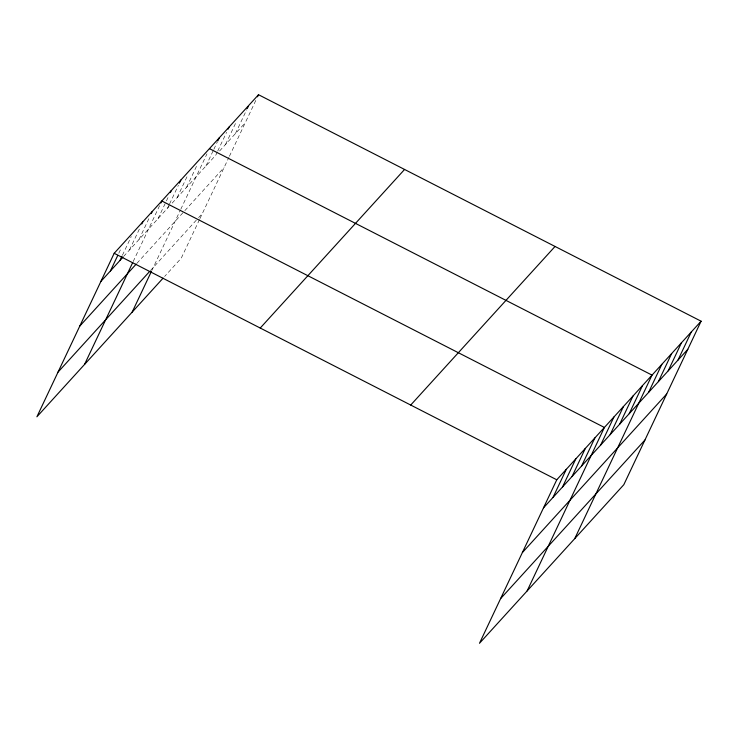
<?xml version="1.0" encoding="UTF-8"?>
<svg xmlns="http://www.w3.org/2000/svg" width="738" height="738" viewBox="0 0 738 738"><rect width="100%" height="100%" fill="white"/><g stroke="black" fill="none" stroke-linecap="round" stroke-linejoin="round"><path stroke-width="0.55" stroke-dasharray="3.69 2.77" d="M118.79 253.245L121.253 248.042M122.416 255.265L131.272 236.529M129.482 249.998L139.814 228.143M139.002 239.536L149.832 216.64M133.172 261.566L159.851 205.127M158.061 218.605L165.93 201.954M166.419 200.911L168.393 196.742M167.581 208.134L169.057 205.007M169.555 203.974L178.402 185.238M177.111 197.664L187.932 174.768M186.64 187.203L196.963 165.349M151.844 270.495L180.321 210.247M180.801 209.232L206.981 153.836M205.976 165.949L213.356 150.34M213.845 149.297L217.295 142.01M217.267 152.037L215.791 155.164L169.786 205.718M217.756 151.004L226.612 132.268M225.607 144.38L236.428 121.484M235.422 133.596L246.732 109.658M199.472 219.62L181.234 258.208L164.62 276.464M199.952 218.605L228.918 157.342M229.398 156.318L256.058 99.916M123.615 256.446L169.048 206.52M219.564 151.013L245.237 122.812M136.936 263.281L184.103 211.455M184.86 210.625L224.112 167.489M150.349 270.671L197.821 218.503M198.577 217.673L202.35 213.531"/><path stroke-width="1.11" d="M701.1 321.196L556.766 479.792L479.488 643.287L623.813 484.7L701.1 321.196L258.512 94.713L114.187 253.3L36.9 416.804L163.116 278.115M110.432 270.938L117.803 255.33M119.953 260.468L121.918 256.307M141.779 223.983L142.766 221.898M151.308 213.513L152.286 211.437M84.529 364.461L132.692 262.58M160.829 203.051L161.816 200.967L604.394 427.459L527.116 590.953M170.358 192.581L171.336 190.505M179.389 183.153L180.865 180.035M132.157 312.128L151.364 271.51M217.784 140.967L219.26 137.849M228.088 129.15L229.075 127.065M247.23 108.615L248.208 106.54M257.534 96.798L258.512 94.713M553.011 497.421L566.295 469.322M562.54 486.951L575.815 458.861M572.061 476.49L585.345 448.39M581.59 466.019L594.874 437.92M600.64 445.088L613.924 416.988M610.169 434.617L623.453 406.518M619.689 424.156L632.973 396.057M629.219 413.686L642.503 385.587M574.745 538.62L652.023 375.116L209.444 148.633M648.564 392.431L661.838 364.332M658.37 381.647L671.654 353.548M668.185 370.863L681.469 342.764M678.001 360.079L691.285 331.98M100.903 281.399L122.886 257.248M79.778 326.085L136.207 264.084M58.025 372.118L149.62 271.473M260.237 328.041L404.572 169.454M410.715 405.051L555.05 246.455M543.482 507.892L687.816 349.295M522.366 552.568L666.7 393.981M500.604 598.61L644.938 440.014M114.187 253.3L556.766 479.792"/></g></svg>
